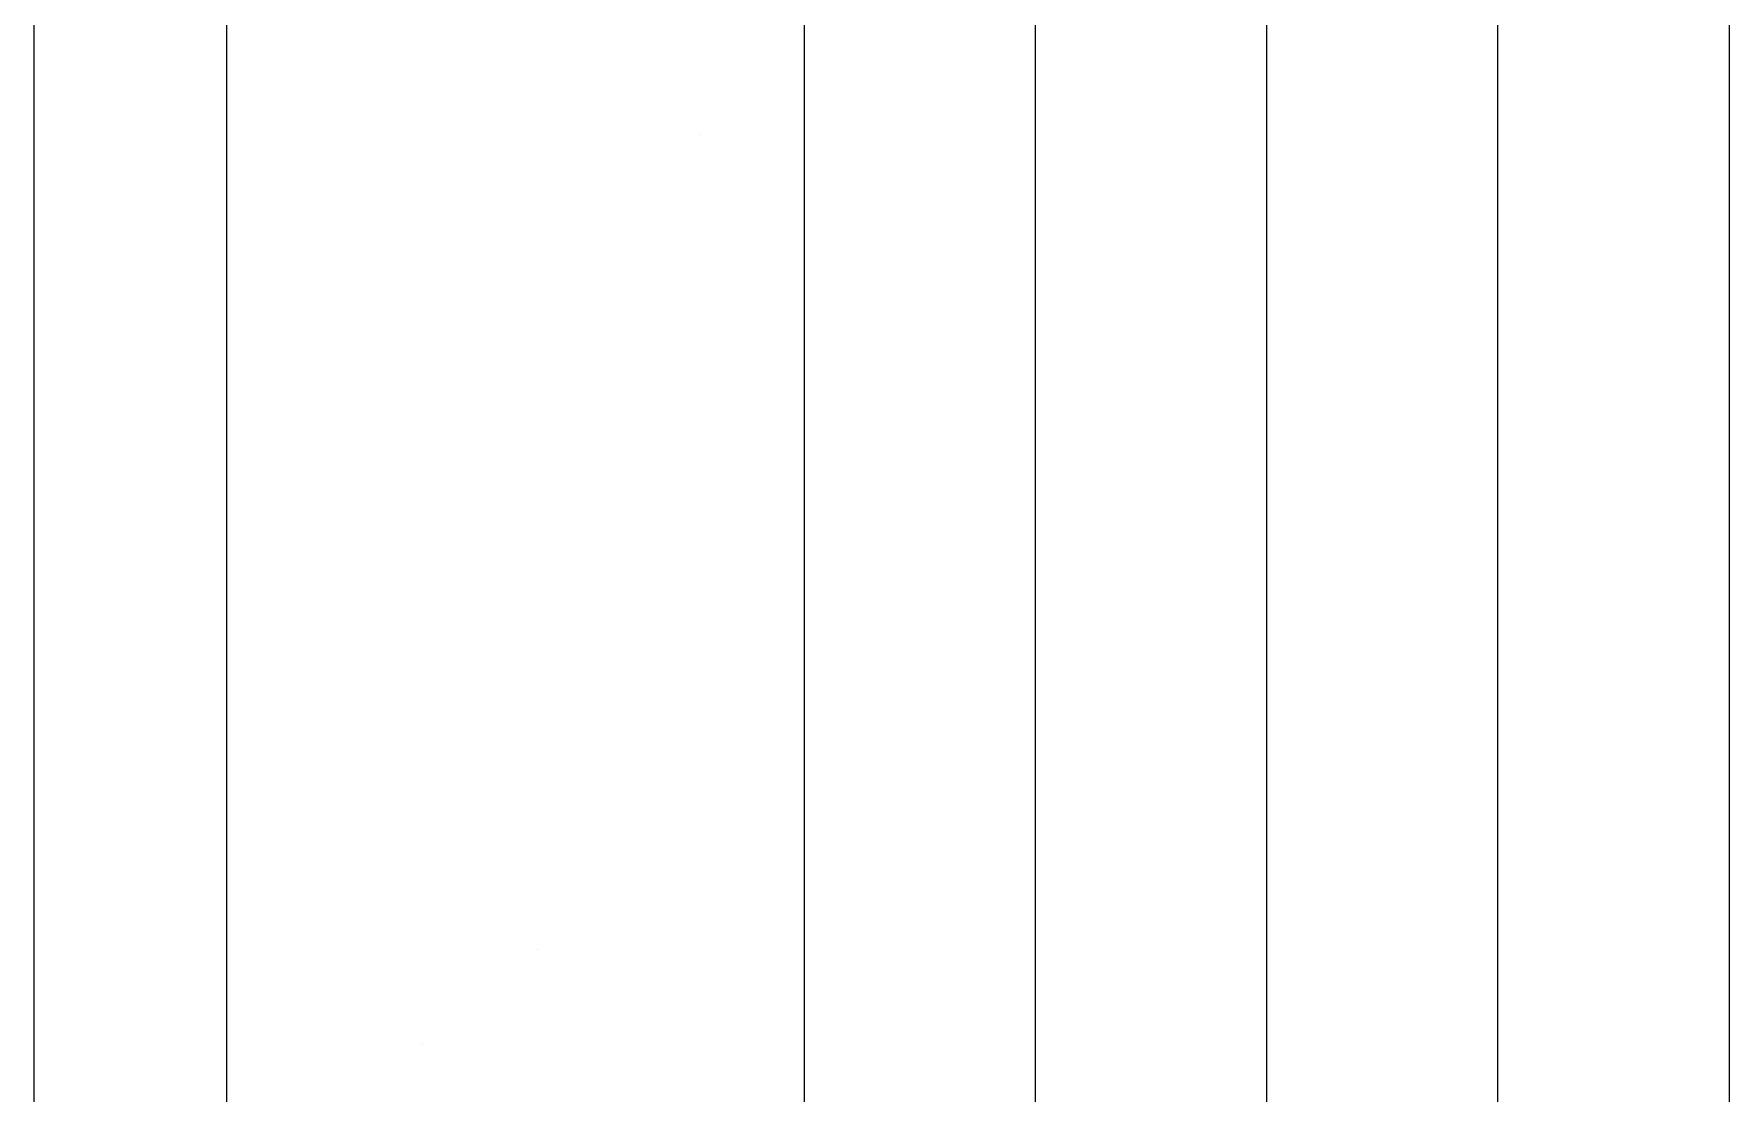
# Model space of a CAD drawing. Extents: x 17.6 to 52.5, y 0.1 to 49.5.
# Drawn here: x 17.64 to 22.81, y 18.14 to 21.37 of the extents above; entities that cross this region are included whole.
import ezdxf

# ---------------------------------------------------------------- set-up
doc = ezdxf.new("R2010")
doc.units = 0
doc.layers.get('0').update_dxf_attribs({"linetype": 'CONTINUOUS'})

msp = doc.modelspace()

# ---------------------------------------------------------------- linework, layer by layer
at = {"color": 7}
for points in [[(17.6437, 49.4517), (17.6437, 0.1435)], [(18.2307, 48.8647), (18.2307, 0.7305)], [(19.9917, 0.7305), (19.9917, 24.2106)], [(20.6961, 11.766), (20.6961, 24.2106)], [(21.4005, 8.9485), (21.4005, 24.2106)], [(22.105, 11.766), (22.105, 24.2106)], [(22.8094, 24.2106), (22.8094, 0.7305)]]:
    msp.add_lwpolyline(points, dxfattribs=at)
at = {"color": 7, "const_width": 0.0000000783}
for points in [[(19.6868, 21.3408), (19.732, 21.3364), (19.7701, 21.3233), (19.8012, 21.3015), (19.8242, 21.2728), (19.838, 21.2391), (19.8426, 21.2002), (19.8404, 21.174), (19.8339, 21.1496), (19.8232, 21.127), (19.8085, 21.1069), (19.7905, 21.0903), (19.769, 21.0772), (19.7448, 21.0677), (19.7185, 21.062), (19.6902, 21.0601), (19.6615, 21.0621), (19.6349, 21.0681), (19.6103, 21.0781), (19.5888, 21.0918), (19.571, 21.1088), (19.557, 21.1292), (19.5469, 21.1518), (19.5409, 21.1755), (19.5389, 21.2004), (19.5411, 21.2271), (19.5478, 21.2518), (19.5589, 21.2745), (19.5739, 21.2945), (19.5921, 21.311), (19.6135, 21.324), (19.6371, 21.3333), (19.6615, 21.3389), (19.6868, 21.3408)], [(19.6862, 21.3007), (19.6533, 21.2976), (19.6255, 21.2881), (19.6026, 21.2722), (19.5857, 21.2516), (19.5755, 21.2277), (19.5721, 21.2006), (19.5755, 21.1731), (19.5858, 21.1491), (19.6029, 21.1285), (19.6264, 21.1127), (19.6555, 21.1033), (19.6904, 21.1001), (19.7133, 21.1015), (19.7342, 21.1055), (19.753, 21.1122), (19.7695, 21.1216), (19.7833, 21.1334), (19.7944, 21.1477), (19.8026, 21.1639), (19.8075, 21.1813), (19.8091, 21.2), (19.806, 21.2263), (19.7966, 21.2499), (19.7808, 21.271), (19.7577, 21.2875), (19.7262, 21.2974), (19.6862, 21.3007)], [(19.5439, 21.0104), (19.8374, 21.0104), (19.8374, 20.9706), (19.6069, 20.8164), (19.8374, 20.8164), (19.8374, 20.7792), (19.5439, 20.7792), (19.5439, 20.819), (19.7745, 20.9732), (19.5439, 20.9732), (19.5439, 21.0104)]]:
    msp.add_lwpolyline(points, dxfattribs=at)
at = {"color": 5, "const_width": 0.0000000783}
for points in [[(20.8722, 20.5925), (21.2244, 20.4707), (21.2244, 20.4255), (20.8722, 20.2958), (20.8722, 20.3436), (20.9789, 20.3806), (20.9789, 20.5131), (20.8722, 20.5479), (20.8722, 20.5925)], [(22.2811, 20.5925), (22.6333, 20.4707), (22.6333, 20.4255), (22.2811, 20.2958), (22.2811, 20.3436), (22.3877, 20.3806), (22.3877, 20.5131), (22.2811, 20.5479), (22.2811, 20.5925)], [(21.0169, 20.3935), (21.1144, 20.4266), (21.1423, 20.4358), (21.1666, 20.4433), (21.1874, 20.4491), (21.1649, 20.4537), (21.1425, 20.4594), (21.1202, 20.4662), (21.0169, 20.501), (21.0169, 20.3935)], [(22.4257, 20.3935), (22.5232, 20.4266), (22.5511, 20.4358), (22.5754, 20.4433), (22.5963, 20.4491), (22.5737, 20.4537), (22.5513, 20.4594), (22.529, 20.4662), (22.4257, 20.501), (22.4257, 20.3935)], [(20.8722, 20.2616), (21.2244, 20.2616), (21.2244, 20.1211), (21.2234, 20.0951), (21.2202, 20.0736), (21.215, 20.0567), (21.207, 20.0429), (21.1958, 20.0312), (21.1814, 20.0214), (21.1649, 20.0141), (21.1472, 20.0097), (21.1283, 20.0082), (21.1047, 20.0106), (21.0836, 20.0179), (21.0652, 20.0301), (21.0501, 20.0473), (21.0392, 20.0697), (21.0325, 20.0975), (21.0266, 20.0873), (21.0207, 20.0789), (21.015, 20.0722), (21.0014, 20.0602), (20.9858, 20.0486), (20.9681, 20.0374), (20.8722, 19.9823), (20.8722, 20.035), (20.9455, 20.077), (20.965, 20.0885), (20.9812, 20.0986), (20.994, 20.1072), (21.0041, 20.1149), (21.012, 20.122), (21.0176, 20.1285), (21.0216, 20.1349), (21.0247, 20.1412), (21.027, 20.1477), (21.0279, 20.1534), (21.0285, 20.1612), (21.0286, 20.171), (21.0286, 20.2197), (20.8722, 20.2197), (20.8722, 20.2616)], [(22.2811, 20.2551), (22.6333, 20.2551), (22.6333, 20.2132), (22.2811, 20.2132), (22.2811, 20.2551)], [(21.069, 20.1295), (21.0697, 20.1117), (21.0719, 20.0968), (21.0756, 20.0845), (21.0809, 20.0746), (21.0879, 20.0664), (21.0968, 20.0599), (21.1067, 20.0552), (21.1173, 20.0524), (21.1283, 20.0515), (21.144, 20.0533), (21.1577, 20.0587), (21.1694, 20.0678), (21.1784, 20.0808), (21.1837, 20.098), (21.1855, 20.1194), (21.1855, 20.2197), (21.069, 20.2197), (21.069, 20.1295)], [(22.3942, 20.1535), (22.3981, 20.114), (22.3815, 20.1112), (22.367, 20.1069), (22.3547, 20.1009), (22.3441, 20.0928), (22.335, 20.0821), (22.3273, 20.069), (22.3215, 20.054), (22.318, 20.0377), (22.3168, 20.0203), (22.3177, 20.005), (22.3204, 19.9908), (22.3248, 19.9779), (22.3307, 19.9667), (22.338, 19.9576), (22.3465, 19.9506), (22.356, 19.9456), (22.3661, 19.9426), (22.3767, 19.9416), (22.3873, 19.9426), (22.3969, 19.9455), (22.4056, 19.9503), (22.4134, 19.9573), (22.4204, 19.9668), (22.4264, 19.9788), (22.4308, 19.9908), (22.4365, 20.0096), (22.4436, 20.0352), (22.4512, 20.0615), (22.4585, 20.0819), (22.4656, 20.0964), (22.4751, 20.1103), (22.486, 20.1216), (22.4984, 20.1303), (22.5119, 20.1365), (22.5265, 20.1402), (22.5422, 20.1414), (22.5596, 20.1399), (22.5762, 20.1354), (22.5921, 20.1278), (22.6063, 20.1173), (22.618, 20.1041), (22.6272, 20.088), (22.6339, 20.0699), (22.6379, 20.0505), (22.6393, 20.0298), (22.6379, 20.0073), (22.6337, 19.9865), (22.6266, 19.9677), (22.6169, 19.9511), (22.6045, 19.9373), (22.5895, 19.9263), (22.5725, 19.9181), (22.554, 19.9129), (22.534, 19.9107), (22.5307, 19.9509), (22.5511, 19.9548), (22.5679, 19.9621), (22.5811, 19.9729), (22.5906, 19.9873), (22.5963, 20.0057), (22.5982, 20.0281), (22.5965, 20.0512), (22.5913, 20.0697), (22.5827, 20.0836), (22.5716, 20.0932), (22.5592, 20.099), (22.5453, 20.101), (22.5334, 20.0996), (22.523, 20.0955), (22.5141, 20.0887), (22.5059, 20.0762), (22.4975, 20.0552), (22.489, 20.0254), (22.4808, 19.9949), (22.4733, 19.9715), (22.4665, 19.9552), (22.4562, 19.9384), (22.4443, 19.9248), (22.4306, 19.9144), (22.4154, 19.9071), (22.3987, 19.9027), (22.3805, 19.9012), (22.3621, 19.9028), (22.3445, 19.9076), (22.3275, 19.9157), (22.3122, 19.9267), (22.2993, 19.9406), (22.2889, 19.9573), (22.2812, 19.9761), (22.2766, 19.9965), (22.275, 20.0184), (22.2766, 20.0455), (22.2812, 20.0696), (22.289, 20.0905), (22.2998, 20.1085), (22.3138, 20.1237), (22.3309, 20.1361), (22.3504, 20.1454), (22.3715, 20.1512), (22.3942, 20.1535)], [(20.8722, 19.9416), (21.2244, 19.9416), (21.2244, 19.7124), (21.1829, 19.7124), (21.1829, 19.8997), (21.075, 19.8997), (21.075, 19.7243), (21.0337, 19.7243), (21.0337, 19.8997), (20.9138, 19.8997), (20.9138, 19.7051), (20.8722, 19.7051), (20.8722, 19.9416)], [(22.2811, 19.8368), (22.6333, 19.8368), (22.6333, 19.7948), (22.2811, 19.7948), (22.2811, 19.8368)], [(20.8722, 19.6476), (21.2244, 19.6476), (21.2244, 19.6045), (20.9479, 19.438), (21.2244, 19.438), (21.2244, 19.3978), (20.8722, 19.3978), (20.8722, 19.4409), (21.149, 19.6073), (20.8722, 19.6073), (20.8722, 19.6476)], [(22.374, 19.6134), (22.3798, 19.5745), (22.3576, 19.569), (22.3399, 19.5614), (22.3268, 19.5517), (22.3178, 19.5401), (22.3124, 19.5271), (22.3106, 19.5124), (22.313, 19.4951), (22.32, 19.4796), (22.3317, 19.466), (22.347, 19.4555), (22.3644, 19.4492), (22.3841, 19.4471), (22.4028, 19.4491), (22.4192, 19.4549), (22.4332, 19.4646), (22.444, 19.4774), (22.4504, 19.4922), (22.4526, 19.5092), (22.4521, 19.5171), (22.4505, 19.5263), (22.4478, 19.5366), (22.4857, 19.5323), (22.4855, 19.5299), (22.4853, 19.5278), (22.4853, 19.526), (22.4869, 19.51), (22.4917, 19.4951), (22.4997, 19.4813), (22.511, 19.4702), (22.5258, 19.4636), (22.5441, 19.4614), (22.5591, 19.463), (22.5722, 19.4678), (22.5835, 19.4759), (22.5922, 19.4865), (22.5974, 19.4989), (22.5991, 19.5133), (22.5974, 19.5276), (22.5921, 19.5402), (22.5833, 19.5511), (22.5709, 19.56), (22.5551, 19.5665), (22.5357, 19.5706), (22.5434, 19.6095), (22.5702, 19.6027), (22.5927, 19.5919), (22.6108, 19.5771), (22.6241, 19.5588), (22.632, 19.5379), (22.6347, 19.5142), (22.6333, 19.4973), (22.6292, 19.4814), (22.6223, 19.4664), (22.6131, 19.4529), (22.6018, 19.4418), (22.5886, 19.433), (22.574, 19.4265), (22.5589, 19.4227), (22.5432, 19.4214), (22.5284, 19.4226), (22.5145, 19.4263), (22.5016, 19.4324), (22.49, 19.4409), (22.48, 19.4518), (22.4718, 19.4651), (22.4653, 19.4477), (22.4553, 19.4332), (22.4419, 19.4214), (22.4255, 19.4127), (22.4066, 19.4076), (22.3851, 19.4058), (22.3559, 19.4092), (22.3298, 19.4193), (22.3069, 19.4361), (22.2891, 19.4581), (22.2784, 19.4836), (22.2748, 19.5126), (22.2779, 19.5389), (22.2871, 19.562), (22.3024, 19.5819), (22.3227, 19.5977), (22.3465, 19.6082), (22.374, 19.6134)], [(18.9448, 19.4072), (18.9487, 19.3676), (18.9321, 19.3649), (18.9176, 19.3605), (18.9053, 19.3545), (18.8947, 19.3464), (18.8856, 19.3358), (18.8779, 19.3226), (18.8721, 19.3076), (18.8686, 19.2914), (18.8675, 19.274), (18.8683, 19.2586), (18.871, 19.2445), (18.8754, 19.2316), (18.8813, 19.2204), (18.8886, 19.2113), (18.8971, 19.2042), (18.9066, 19.1992), (18.9167, 19.1963), (18.9273, 19.1953), (18.9379, 19.1962), (18.9475, 19.1991), (18.9562, 19.2039), (18.964, 19.2109), (18.971, 19.2204), (18.977, 19.2325), (18.9814, 19.2444), (18.9871, 19.2632), (18.9942, 19.2889), (19.0018, 19.3151), (19.0091, 19.3355), (19.0162, 19.3501), (19.0257, 19.3639), (19.0366, 19.3752), (19.049, 19.3839), (19.0625, 19.3901), (19.0771, 19.3938), (19.0928, 19.3951), (19.1102, 19.3935), (19.1268, 19.389), (19.1427, 19.3814), (19.1569, 19.371), (19.1686, 19.3577), (19.1778, 19.3416), (19.1845, 19.3236), (19.1885, 19.3042), (19.1899, 19.2835), (19.1885, 19.2609), (19.1843, 19.2402), (19.1772, 19.2213), (19.1675, 19.2048), (19.1551, 19.1909), (19.1401, 19.1799), (19.1231, 19.1717), (19.1046, 19.1666), (19.0846, 19.1643), (19.0813, 19.2046), (19.1017, 19.2084), (19.1185, 19.2158), (19.1317, 19.2265), (19.1412, 19.241), (19.1469, 19.2594), (19.1488, 19.2818), (19.1471, 19.3048), (19.1419, 19.3233), (19.1333, 19.3372), (19.1222, 19.3469), (19.1098, 19.3527), (19.0959, 19.3546), (19.084, 19.3532), (19.0736, 19.3491), (19.0647, 19.3423), (19.0565, 19.3299), (19.0481, 19.3088), (19.0396, 19.279), (19.0314, 19.2485), (19.0239, 19.2251), (19.0171, 19.2089), (19.0068, 19.192), (18.9949, 19.1784), (18.9812, 19.168), (18.966, 19.1607), (18.9493, 19.1563), (18.9311, 19.1548), (18.9127, 19.1564), (18.8951, 19.1613), (18.8781, 19.1693), (18.8628, 19.1804), (18.8499, 19.1943), (18.8395, 19.2109), (18.8318, 19.2298), (18.8272, 19.2501), (18.8256, 19.272), (18.8272, 19.2992), (18.8318, 19.3232), (18.8396, 19.3441), (18.8504, 19.3621), (18.8644, 19.3773), (18.8815, 19.3898), (18.901, 19.399), (18.9221, 19.4048), (18.9448, 19.4072)], [(20.8722, 19.3621), (21.2244, 19.2404), (21.2244, 19.1952), (20.8722, 19.0655), (20.8722, 19.1133), (20.9789, 19.1503), (20.9789, 19.2828), (20.8722, 19.3176), (20.8722, 19.3621)], [(22.4547, 19.3673), (22.4937, 19.3661), (22.5272, 19.3622), (22.5553, 19.3558), (22.5787, 19.3468), (22.5983, 19.3353), (22.614, 19.3214), (22.6255, 19.3049), (22.6324, 19.2857), (22.6347, 19.264), (22.6334, 19.2477), (22.6296, 19.2328), (22.6233, 19.2192), (22.6146, 19.2071), (22.6036, 19.1965), (22.5904, 19.1874), (22.575, 19.1797), (22.5575, 19.1731), (22.538, 19.1678), (22.515, 19.1638), (22.4873, 19.1614), (22.4547, 19.1606), (22.4161, 19.1619), (22.3827, 19.1657), (22.3547, 19.1721), (22.3312, 19.181), (22.3116, 19.1924), (22.2958, 19.2064), (22.2843, 19.2229), (22.2774, 19.2421), (22.275, 19.264), (22.2791, 19.2924), (22.2913, 19.3164), (22.3116, 19.336), (22.347, 19.3534), (22.3947, 19.3639), (22.4547, 19.3673)], [(22.4547, 19.3273), (22.4034, 19.3253), (22.3649, 19.3192), (22.3393, 19.3091), (22.3234, 19.2959), (22.3138, 19.2809), (22.3106, 19.264), (22.3138, 19.2471), (22.3234, 19.232), (22.3394, 19.2189), (22.3651, 19.2088), (22.4035, 19.2027), (22.4547, 19.2006), (22.5062, 19.2027), (22.5448, 19.2088), (22.5703, 19.2189), (22.5862, 19.2321), (22.5957, 19.2473), (22.5989, 19.2644), (22.5961, 19.2811), (22.5877, 19.2954), (22.5737, 19.3072), (22.5461, 19.3184), (22.5065, 19.3251), (22.4547, 19.3273)], [(21.0169, 19.1632), (21.1144, 19.1963), (21.1423, 19.2055), (21.1666, 19.213), (21.1874, 19.2188), (21.1649, 19.2234), (21.1425, 19.2291), (21.1202, 19.2359), (21.0169, 19.2707), (21.0169, 19.1632)], [(22.2811, 18.9963), (22.3654, 18.9963), (22.3654, 19.1338), (22.405, 19.1338), (22.6333, 18.9892), (22.6333, 18.9574), (22.405, 18.9574), (22.405, 18.9146), (22.3654, 18.9146), (22.3654, 18.9574), (22.2811, 18.9574), (22.2811, 18.9963)], [(19.0032, 19.1103), (19.0574, 19.1056), (19.1032, 19.0915), (19.1405, 19.0679), (19.1681, 19.0369), (19.1846, 19.0004), (19.1901, 18.9585), (19.1875, 18.9302), (19.1797, 18.9038), (19.1668, 18.8794), (19.1492, 18.8577), (19.1276, 18.8398), (19.1018, 18.8256), (19.0728, 18.8154), (19.0413, 18.8092), (19.0073, 18.8071), (18.9728, 18.8093), (18.9409, 18.8158), (18.9114, 18.8266), (18.8855, 18.8414), (18.8642, 18.8598), (18.8474, 18.8817), (18.8353, 18.9061), (18.8281, 18.9318), (18.8256, 18.9587), (18.8283, 18.9875), (18.8363, 19.0142), (18.8497, 19.0387), (18.8676, 19.0603), (18.8895, 19.0781), (18.9153, 19.0921), (18.9435, 19.1022), (18.9728, 19.1083), (19.0032, 19.1103)], [(19.0025, 19.067), (18.963, 19.0636), (18.9296, 19.0533), (18.9022, 19.0362), (18.8818, 19.0139), (18.8696, 18.9882), (18.8655, 18.9589), (18.8696, 18.9292), (18.882, 18.9032), (18.9025, 18.881), (18.9306, 18.864), (18.9656, 18.8538), (19.0075, 18.8504), (19.035, 18.8518), (19.06, 18.8562), (19.0826, 18.8635), (19.1024, 18.8735), (19.1189, 18.8863), (19.1323, 18.9017), (19.1421, 18.9192), (19.148, 18.9381), (19.15, 18.9583), (19.1462, 18.9866), (19.1349, 19.0121), (19.116, 19.0349), (19.0883, 19.0528), (19.0504, 19.0635), (19.0025, 19.067)], [(22.5638, 18.9963), (22.405, 19.0955), (22.405, 18.9963), (22.5638, 18.9963)], [(20.8722, 19.032), (21.2244, 19.032), (21.2244, 18.9228), (21.2239, 18.9001), (21.2222, 18.8813), (21.2194, 18.8664), (21.2135, 18.8491), (21.2051, 18.8336), (21.1942, 18.8199), (21.177, 18.8045), (21.157, 18.792), (21.134, 18.7823), (21.1084, 18.7754), (21.0805, 18.7713), (21.0503, 18.7699), (21.0245, 18.7709), (21.0008, 18.7737), (20.9792, 18.7783), (20.9597, 18.7845), (20.9426, 18.7917), (20.9279, 18.8), (20.9153, 18.809), (20.9046, 18.8187), (20.8959, 18.8288), (20.8888, 18.84), (20.8829, 18.8526), (20.8783, 18.8667), (20.8749, 18.8822), (20.8729, 18.8992), (20.8722, 18.9176), (20.8722, 19.032)], [(20.9138, 18.9224), (20.9145, 18.903), (20.9167, 18.8866), (20.9203, 18.8732), (20.9252, 18.8621), (20.9313, 18.8526), (20.9386, 18.8447), (20.9509, 18.8355), (20.9657, 18.8278), (20.9831, 18.8215), (21.0031, 18.8169), (21.0257, 18.8141), (21.051, 18.8132), (21.085, 18.815), (21.1133, 18.8204), (21.1359, 18.8295), (21.1535, 18.8411), (21.1668, 18.8544), (21.1757, 18.8692), (21.1797, 18.8827), (21.1821, 18.9008), (21.1829, 18.9234), (21.1829, 18.99), (20.9138, 18.99), (20.9138, 18.9224)], [(18.8317, 18.7531), (19.1839, 18.7531), (19.1839, 18.6335), (19.1835, 18.6141), (19.1824, 18.5981), (19.1805, 18.5853), (19.1767, 18.5706), (19.1713, 18.5575), (19.164, 18.5462), (19.1549, 18.5363), (19.1435, 18.5279), (19.13, 18.5208), (19.115, 18.5154), (19.099, 18.5122), (19.082, 18.5111), (19.0536, 18.514), (19.0282, 18.5226), (19.006, 18.5369), (18.9887, 18.5586), (18.9783, 18.5896), (18.9748, 18.6298), (18.9748, 18.7111), (18.8317, 18.7111), (18.8317, 18.7531)], [(19.0164, 18.6292), (19.0183, 18.6047), (19.0239, 18.5855), (19.0332, 18.5715), (19.046, 18.562), (19.0617, 18.5563), (19.0805, 18.5544), (19.0946, 18.5555), (19.1072, 18.5588), (19.1184, 18.5644), (19.1277, 18.5718), (19.1346, 18.5807), (19.1392, 18.5909), (19.1409, 18.6), (19.1419, 18.613), (19.1423, 18.6301), (19.1423, 18.7111), (19.0164, 18.7111), (19.0164, 18.6292)], [(21.0438, 18.7249), (21.098, 18.7202), (21.1438, 18.7061), (21.1811, 18.6826), (21.2086, 18.6516), (21.2252, 18.6151), (21.2307, 18.5732), (21.2281, 18.5449), (21.2203, 18.5185), (21.2074, 18.494), (21.1898, 18.4724), (21.1681, 18.4545), (21.1424, 18.4403), (21.1134, 18.43), (21.0819, 18.4239), (21.0479, 18.4218), (21.0134, 18.424), (20.9815, 18.4304), (20.952, 18.4413), (20.9261, 18.456), (20.9048, 18.4744), (20.888, 18.4964), (20.8759, 18.5208), (20.8687, 18.5465), (20.8662, 18.5734), (20.8689, 18.6022), (20.8769, 18.6288), (20.8903, 18.6534), (20.9082, 18.675), (20.9301, 18.6928), (20.9559, 18.7068), (20.9841, 18.7169), (21.0134, 18.7229), (21.0438, 18.7249)], [(21.0431, 18.6817), (21.0036, 18.6783), (20.9702, 18.668), (20.9428, 18.6509), (20.9224, 18.6286), (20.9102, 18.6028), (20.9061, 18.5736), (20.9102, 18.5439), (20.9226, 18.5179), (20.9431, 18.4956), (20.9712, 18.4786), (21.0062, 18.4684), (21.0481, 18.465), (21.0756, 18.4665), (21.1006, 18.4709), (21.1232, 18.4781), (21.143, 18.4882), (21.1595, 18.5009), (21.1729, 18.5164), (21.1827, 18.5339), (21.1886, 18.5527), (21.1906, 18.5729), (21.1868, 18.6013), (21.1755, 18.6268), (21.1566, 18.6496), (21.1289, 18.6674), (21.091, 18.6781), (21.0431, 18.6817)], [(19.0032, 18.4705), (19.0574, 18.4658), (19.1032, 18.4517), (19.1405, 18.4281), (19.1681, 18.3971), (19.1846, 18.3606), (19.1901, 18.3187), (19.1875, 18.2904), (19.1797, 18.264), (19.1668, 18.2396), (19.1492, 18.2179), (19.1276, 18.2), (19.1018, 18.1858), (19.0728, 18.1756), (19.0413, 18.1694), (19.0073, 18.1673), (18.9728, 18.1695), (18.9409, 18.176), (18.9114, 18.1868), (18.8855, 18.2016), (18.8642, 18.22), (18.8474, 18.2419), (18.8353, 18.2663), (18.8281, 18.292), (18.8256, 18.3189), (18.8283, 18.3477), (18.8363, 18.3744), (18.8497, 18.3989), (18.8676, 18.4205), (18.8895, 18.4383), (18.9153, 18.4523), (18.9435, 18.4624), (18.9728, 18.4685), (19.0032, 18.4705)], [(19.0025, 18.4272), (18.963, 18.4238), (18.9296, 18.4135), (18.9022, 18.3964), (18.8818, 18.3741), (18.8696, 18.3484), (18.8655, 18.3191), (18.8696, 18.2894), (18.882, 18.2634), (18.9025, 18.2412), (18.9306, 18.2242), (18.9656, 18.214), (19.0075, 18.2106), (19.035, 18.212), (19.06, 18.2164), (19.0826, 18.2237), (19.1024, 18.2337), (19.1189, 18.2465), (19.1323, 18.2619), (19.1421, 18.2794), (19.148, 18.2983), (19.15, 18.3185), (19.1462, 18.3468), (19.1349, 18.3723), (19.116, 18.3951), (19.0883, 18.413), (19.0504, 18.4237), (19.0025, 18.4272)]]:
    msp.add_lwpolyline(points, dxfattribs=at)

doc.saveas('drawing.dxf')
